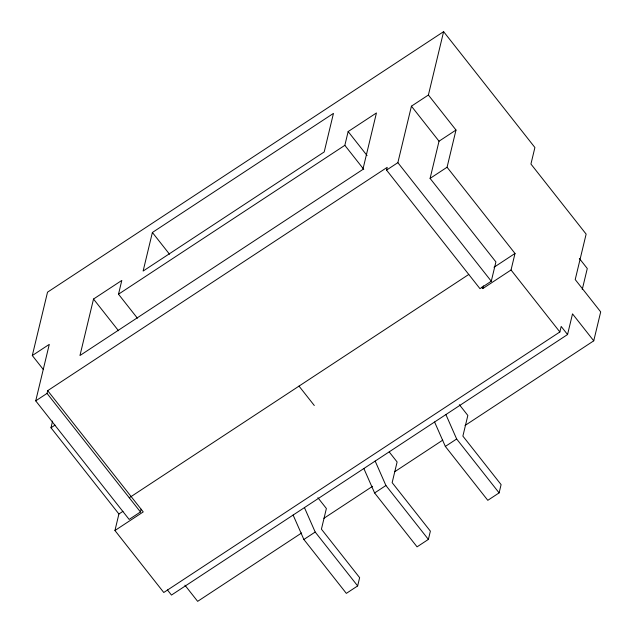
<?xml version="1.0" encoding="UTF-8"?>
<svg xmlns="http://www.w3.org/2000/svg" width="633" height="633" viewBox="0 0 633 633"><rect width="100%" height="100%" fill="white"/><g stroke="black" fill="none" stroke-linecap="round" stroke-linejoin="round"><path stroke-width="0.95" d="M43.107 369.245L32.307 355.54L47.522 292.177L443.614 31.65L534.901 147.513L530.937 164.042L586.134 234.107L575.215 279.564L600.693 311.895L593.746 340.823L465.018 425.495M141.112 509.217L140.455 511.97L129.132 519.416L35.725 400.855L49.279 344.376L32.307 355.54M35.725 400.855L47.04 393.409L47.704 390.656L387.214 167.341L386.549 170.095L479.964 288.656L491.279 281.218L495.908 261.927L430.092 178.403L439.025 141.206L455.997 130.042L428.399 95.013L443.614 31.65M167.413 589.924L171.464 595.067L567.556 334.541L561.186 326.454L559.865 331.961L163.773 592.496L114.945 530.517L118.909 513.988L50.98 427.766L52.579 421.087M118.506 294.203L121.813 280.427L93.518 299.037L79.964 355.517L362.891 169.422L376.445 112.951L348.15 131.553L344.843 145.329L118.506 294.203L137.416 318.201M152.387 232.485L143.121 271.051L324.199 151.952L333.456 113.386L152.387 232.485L169.517 254.229M386.549 170.095L397.864 162.657L411.426 106.178L428.399 95.013M430.092 178.403L447.072 167.231L455.997 130.042M293.119 515.048L303.872 539.482L346.338 593.374L357.653 585.929L359.639 577.66L321.422 529.156L326.383 508.497L317.893 497.72M481.681 287.247L482.75 288.601L483.406 285.847M363.856 468.523L374.609 492.957L417.068 546.849L428.383 539.403L430.369 531.142L392.151 482.639L397.113 461.971L389.232 451.97M482.75 288.601L511.037 269.99L515.009 253.461L447.072 167.231M434.586 421.997L445.339 446.431L487.798 500.323L499.113 492.878L501.099 484.617L462.881 436.113L467.842 415.454L459.352 404.677M567.556 334.541L572.517 313.873L593.746 340.823M582.249 289.495L587.282 268.519L579.337 258.438M50.98 427.766L55.016 425.107M129.259 497.767L468.768 274.453M118.909 513.988L122.952 511.329M493.993 267.284L515.009 253.461M114.945 530.517L143.232 511.907L47.704 390.656M301.632 532.962L197.654 601.35L184.915 585.185M323.906 518.308L372.6 486.286M394.873 471.632L442.736 440.149M303.872 539.482L315.194 532.036L304.441 507.603M374.609 492.957L385.924 485.511L375.171 461.077M445.339 446.431L456.654 438.993L445.901 414.56M411.426 106.178L439.025 141.206M511.037 269.99L559.865 331.961M397.864 162.657L491.279 281.218M348.15 131.553L367.061 155.552M344.843 145.329L363.753 169.328M456.654 438.993L499.113 492.878M385.924 485.511L428.383 539.403M299.013 386.106L314.3 405.508M315.194 532.036L357.653 585.929M93.518 299.037L118.529 330.774M47.04 393.409L140.455 511.97"/></g></svg>
